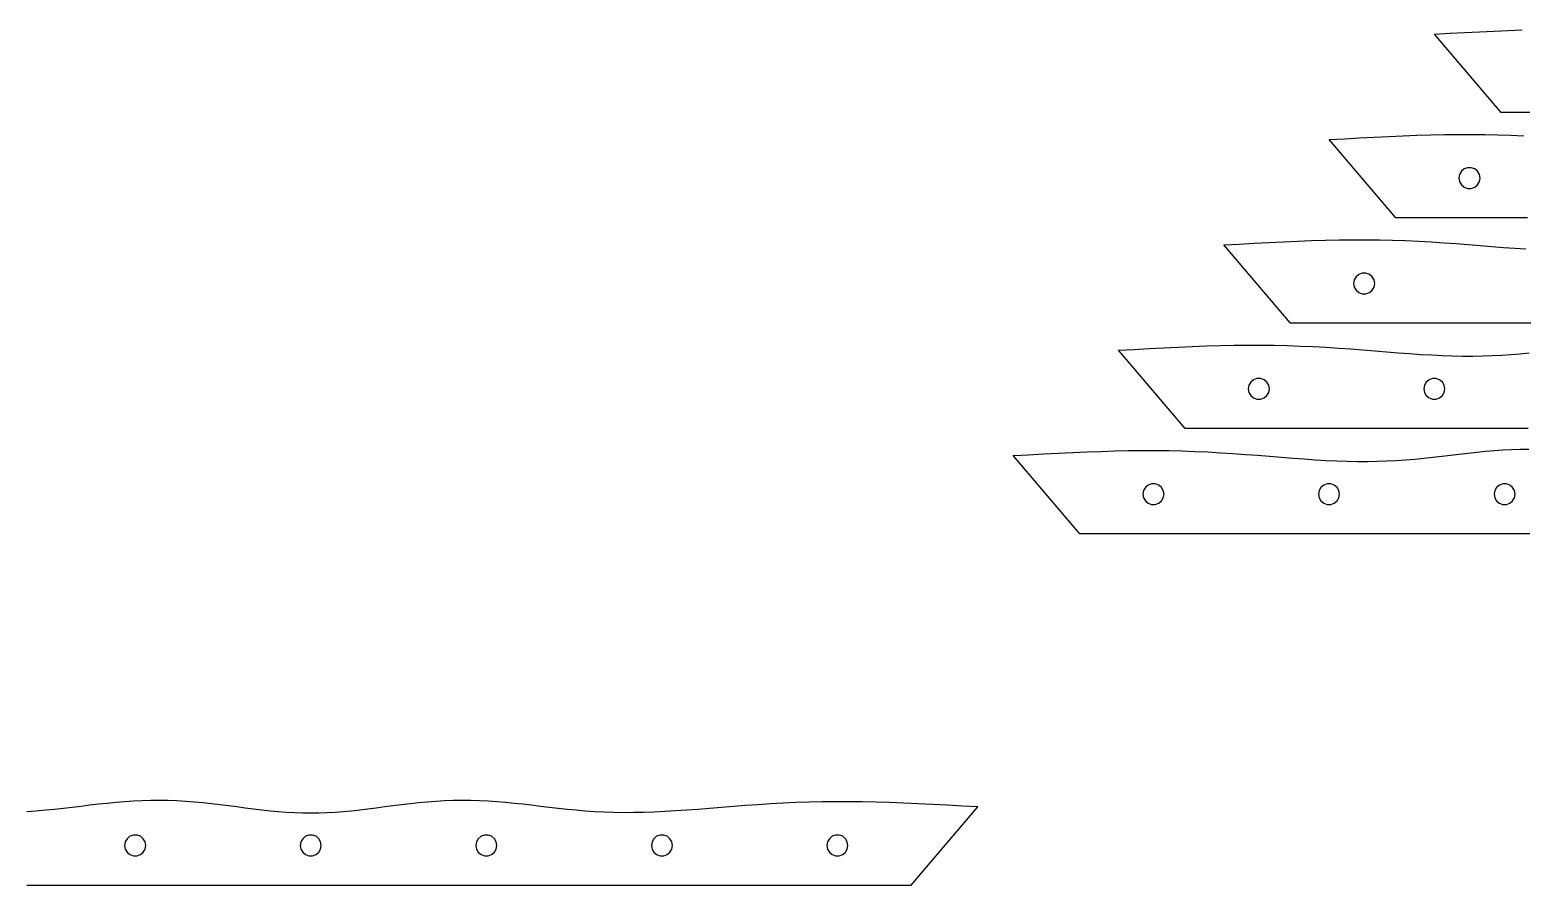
# Model space of a CAD drawing. Header units: metres. Extents: x 28 to 1492, y 12 to 1398.
# Drawn here: x 530 to 955, y 1063.7 to 1307.2 of the extents above; entities that cross this region are included whole.
import ezdxf

# ---------------------------------------------------------------- set-up
doc = ezdxf.new("R2010")
doc.units = ezdxf.units.M

msp = doc.modelspace()

# ---------------------------------------------------------------- linework, layer by layer
for points in [[(930, 1306), (934.39, 1306.22), (938.67, 1306.45), (942.87, 1306.67), (946.99, 1306.87), (951.05, 1307.05), (955.05, 1307.2)], [(957.2, 1283.7), (953.15, 1283.69), (949, 1283.7), (930, 1306)], [(900, 1276), (904.39, 1276.22), (908.67, 1276.45), (912.87, 1276.67), (916.99, 1276.87), (921.05, 1277.05), (925.05, 1277.2), (928.99, 1277.32), (932.89, 1277.41), (936.75, 1277.45), (940.57, 1277.45), (944.35, 1277.4), (948.09, 1277.31), (951.8, 1277.18), (955.46, 1277.02)], [(956.56, 1253.7), (953.15, 1253.69), (949.67, 1253.69), (946.12, 1253.69), (942.5, 1253.7), (938.8, 1253.69), (935.02, 1253.69), (931.15, 1253.7), (927.2, 1253.7), (923.15, 1253.69), (919, 1253.7), (900, 1276)], [(943, 1265), (942.81, 1266.02), (942.29, 1266.92), (941.5, 1267.59), (940.52, 1267.95), (939.48, 1267.95), (938.51, 1267.59), (937.71, 1266.92), (937.19, 1266.02), (937, 1265), (937.19, 1263.98), (937.71, 1263.08), (938.5, 1262.41), (939.48, 1262.05), (940.52, 1262.05), (941.5, 1262.41), (942.29, 1263.08), (942.81, 1263.98), (943, 1265)], [(870, 1246), (874.39, 1246.22), (878.67, 1246.45), (882.87, 1246.67), (886.99, 1246.87), (891.05, 1247.05), (895.05, 1247.2), (898.99, 1247.32), (902.89, 1247.41), (906.75, 1247.45), (910.57, 1247.45), (914.35, 1247.4), (918.09, 1247.31), (921.8, 1247.18), (925.46, 1247.02), (929.08, 1246.82), (932.65, 1246.59), (936.17, 1246.34), (939.64, 1246.07), (943.05, 1245.8), (946.41, 1245.53), (949.7, 1245.27), (952.93, 1245.03), (956.09, 1244.81)], [(957.51, 1223.69), (954.64, 1223.7), (951.72, 1223.7), (948.76, 1223.69), (945.75, 1223.7), (942.69, 1223.69), (939.57, 1223.69), (936.41, 1223.7), (933.18, 1223.69), (929.9, 1223.7), (926.56, 1223.7), (923.15, 1223.69), (919.67, 1223.69), (916.12, 1223.69), (912.5, 1223.7), (908.8, 1223.69), (905.02, 1223.69), (901.15, 1223.7), (897.2, 1223.7), (893.15, 1223.69), (889, 1223.7), (870, 1246)], [(913, 1235), (912.81, 1236.02), (912.29, 1236.92), (911.5, 1237.59), (910.52, 1237.95), (909.48, 1237.95), (908.51, 1237.59), (907.71, 1236.92), (907.19, 1236.02), (907, 1235), (907.19, 1233.98), (907.71, 1233.08), (908.5, 1232.41), (909.48, 1232.05), (910.52, 1232.05), (911.5, 1232.41), (912.29, 1233.08), (912.81, 1233.98), (913, 1235)], [(840, 1216), (844.39, 1216.22), (848.67, 1216.45), (852.87, 1216.67), (856.99, 1216.87), (861.05, 1217.05), (865.05, 1217.2), (868.99, 1217.32), (872.89, 1217.41), (876.75, 1217.45), (880.57, 1217.45), (884.35, 1217.4), (888.09, 1217.31), (891.8, 1217.18), (895.46, 1217.02), (899.08, 1216.82), (902.65, 1216.59), (906.17, 1216.34), (909.64, 1216.07), (913.05, 1215.8), (916.41, 1215.53), (919.7, 1215.27), (922.93, 1215.03), (926.09, 1214.81), (929.19, 1214.63), (932.23, 1214.49), (935.2, 1214.38), (938.1, 1214.33), (940.95, 1214.32), (943.74, 1214.37), (946.48, 1214.46), (949.17, 1214.6), (951.82, 1214.78), (954.43, 1215), (957.01, 1215.25)], [(956.7, 1193.69), (954.21, 1193.69), (951.68, 1193.69), (949.13, 1193.7), (946.54, 1193.69), (943.93, 1193.7), (941.28, 1193.69), (938.6, 1193.69), (935.89, 1193.7), (933.13, 1193.69), (930.34, 1193.7), (927.51, 1193.69), (924.64, 1193.7), (921.72, 1193.7), (918.76, 1193.69), (915.75, 1193.7), (912.69, 1193.69), (909.57, 1193.69), (906.41, 1193.7), (903.18, 1193.69), (899.9, 1193.7), (896.56, 1193.7), (893.15, 1193.69), (889.67, 1193.69), (886.12, 1193.69), (882.5, 1193.7), (878.8, 1193.69), (875.02, 1193.69), (871.15, 1193.7), (867.2, 1193.7), (863.15, 1193.69), (859, 1193.7), (840, 1216)], [(883, 1205), (882.81, 1206.02), (882.29, 1206.92), (881.5, 1207.59), (880.52, 1207.95), (879.48, 1207.95), (878.51, 1207.59), (877.71, 1206.92), (877.19, 1206.02), (877, 1205), (877.19, 1203.98), (877.71, 1203.08), (878.5, 1202.41), (879.48, 1202.05), (880.52, 1202.05), (881.5, 1202.41), (882.29, 1203.08), (882.81, 1203.98), (883, 1205)], [(933, 1205), (932.81, 1206.02), (932.29, 1206.92), (931.5, 1207.59), (930.52, 1207.95), (929.48, 1207.95), (928.51, 1207.59), (927.71, 1206.92), (927.19, 1206.02), (927, 1205), (927.19, 1203.98), (927.71, 1203.08), (928.5, 1202.41), (929.48, 1202.05), (930.52, 1202.05), (931.5, 1202.41), (932.29, 1203.08), (932.81, 1203.98), (933, 1205)], [(810, 1186), (814.39, 1186.22), (818.67, 1186.45), (822.87, 1186.67), (826.99, 1186.87), (831.05, 1187.05), (835.05, 1187.2), (838.99, 1187.32), (842.89, 1187.41), (846.75, 1187.45), (850.57, 1187.45), (854.35, 1187.4), (858.09, 1187.31), (861.8, 1187.18), (865.46, 1187.02), (869.08, 1186.82), (872.65, 1186.59), (876.17, 1186.34), (879.64, 1186.07), (883.05, 1185.8), (886.41, 1185.53), (889.7, 1185.27), (892.93, 1185.03), (896.09, 1184.81), (899.19, 1184.63), (902.23, 1184.49), (905.2, 1184.38), (908.1, 1184.33), (910.95, 1184.32), (913.74, 1184.37), (916.48, 1184.46), (919.17, 1184.6), (921.82, 1184.78), (924.43, 1185), (927.01, 1185.25), (929.56, 1185.53), (932.08, 1185.82), (934.6, 1186.12), (937.09, 1186.42), (939.58, 1186.71), (942.06, 1186.98), (944.54, 1187.23), (947.02, 1187.43), (949.49, 1187.6), (951.97, 1187.72), (954.45, 1187.79), (956.92, 1187.81)], [(957.17, 1163.7), (954.93, 1163.69), (952.68, 1163.7), (950.42, 1163.7), (948.13, 1163.69), (945.83, 1163.69), (943.51, 1163.69), (941.18, 1163.7), (938.82, 1163.69), (936.44, 1163.69), (934.04, 1163.69), (931.62, 1163.69), (929.17, 1163.69), (926.7, 1163.69), (924.21, 1163.69), (921.68, 1163.69), (919.13, 1163.7), (916.54, 1163.69), (913.93, 1163.7), (911.28, 1163.69), (908.6, 1163.69), (905.89, 1163.7), (903.13, 1163.69), (900.34, 1163.7), (897.51, 1163.69), (894.64, 1163.7), (891.72, 1163.7), (888.76, 1163.69), (885.75, 1163.7), (882.69, 1163.69), (879.57, 1163.69), (876.41, 1163.7), (873.18, 1163.69), (869.9, 1163.7), (866.56, 1163.7), (863.15, 1163.69), (859.67, 1163.69), (856.12, 1163.69), (852.5, 1163.7), (848.8, 1163.69), (845.02, 1163.69), (841.15, 1163.7), (837.2, 1163.7), (833.15, 1163.69), (829, 1163.7), (810, 1186)], [(853, 1175), (852.81, 1176.02), (852.29, 1176.92), (851.5, 1177.59), (850.52, 1177.95), (849.48, 1177.95), (848.51, 1177.59), (847.71, 1176.92), (847.19, 1176.02), (847, 1175), (847.19, 1173.98), (847.71, 1173.08), (848.5, 1172.41), (849.48, 1172.05), (850.52, 1172.05), (851.5, 1172.41), (852.29, 1173.08), (852.81, 1173.98), (853, 1175)], [(903, 1175), (902.81, 1176.02), (902.29, 1176.92), (901.5, 1177.59), (900.52, 1177.95), (899.48, 1177.95), (898.51, 1177.59), (897.71, 1176.92), (897.19, 1176.02), (897, 1175), (897.19, 1173.98), (897.71, 1173.08), (898.5, 1172.41), (899.48, 1172.05), (900.52, 1172.05), (901.5, 1172.41), (902.29, 1173.08), (902.81, 1173.98), (903, 1175)], [(953, 1175), (952.81, 1176.02), (952.29, 1176.92), (951.5, 1177.59), (950.52, 1177.95), (949.48, 1177.95), (948.51, 1177.59), (947.71, 1176.92), (947.19, 1176.02), (947, 1175), (947.19, 1173.98), (947.71, 1173.08), (948.5, 1172.41), (949.48, 1172.05), (950.52, 1172.05), (951.5, 1172.41), (952.29, 1173.08), (952.81, 1173.98), (953, 1175)], [(529.13, 1063.69), (531.68, 1063.69), (534.21, 1063.69), (536.7, 1063.69), (539.17, 1063.69), (541.62, 1063.69), (544.04, 1063.69), (546.44, 1063.7), (548.82, 1063.69), (551.18, 1063.69), (553.51, 1063.69), (555.83, 1063.7), (558.13, 1063.69), (560.42, 1063.7), (562.68, 1063.69), (564.93, 1063.69), (567.17, 1063.69), (569.4, 1063.69), (571.61, 1063.7), (573.8, 1063.69), (575.99, 1063.69), (578.17, 1063.69), (580.33, 1063.7), (582.49, 1063.69), (584.64, 1063.69), (586.78, 1063.69), (588.91, 1063.7), (591.04, 1063.7), (593.16, 1063.69), (595.28, 1063.69), (597.39, 1063.69), (599.5, 1063.7), (601.6, 1063.7), (603.71, 1063.69), (605.81, 1063.69), (607.91, 1063.69), (610, 1063.7), (612.09, 1063.69), (614.19, 1063.69), (616.29, 1063.7), (618.4, 1063.7), (620.5, 1063.7), (622.61, 1063.69), (624.72, 1063.69), (626.84, 1063.69), (628.96, 1063.7), (631.09, 1063.7), (633.22, 1063.69), (635.36, 1063.69), (637.51, 1063.69), (639.67, 1063.69), (641.83, 1063.69), (644.01, 1063.7), (646.2, 1063.69), (648.39, 1063.69), (650.6, 1063.69), (652.83, 1063.7), (655.07, 1063.69), (657.32, 1063.7), (659.58, 1063.7), (661.87, 1063.69), (664.17, 1063.69), (666.49, 1063.69), (668.82, 1063.7), (671.18, 1063.69), (673.56, 1063.69), (675.96, 1063.69), (678.38, 1063.69), (680.83, 1063.69), (683.3, 1063.69), (685.79, 1063.69), (688.32, 1063.69), (690.87, 1063.7), (693.46, 1063.69), (696.07, 1063.7), (698.72, 1063.69), (701.4, 1063.69), (704.11, 1063.7), (706.87, 1063.69), (709.66, 1063.7), (712.49, 1063.69), (715.36, 1063.7), (718.28, 1063.7), (721.24, 1063.69), (724.25, 1063.7), (727.31, 1063.69), (730.43, 1063.69), (733.59, 1063.7), (736.82, 1063.69), (740.1, 1063.7), (743.44, 1063.7), (746.85, 1063.69), (750.33, 1063.69), (753.88, 1063.69), (757.5, 1063.7), (761.2, 1063.69), (764.98, 1063.69), (768.85, 1063.7), (772.8, 1063.7), (776.85, 1063.69), (781, 1063.7), (800, 1086)], [(800, 1086), (795.61, 1086.22), (791.33, 1086.45), (787.13, 1086.67), (783.01, 1086.87), (778.95, 1087.05), (774.95, 1087.2), (771.01, 1087.32), (767.11, 1087.41), (763.25, 1087.45), (759.43, 1087.45), (755.65, 1087.4), (751.91, 1087.31), (748.2, 1087.18), (744.54, 1087.02), (740.92, 1086.82), (737.35, 1086.59), (733.83, 1086.34), (730.36, 1086.07), (726.95, 1085.8), (723.59, 1085.53), (720.3, 1085.27), (717.07, 1085.03), (713.91, 1084.81), (710.81, 1084.63), (707.77, 1084.49), (704.8, 1084.38), (701.9, 1084.33), (699.05, 1084.32), (696.26, 1084.37), (693.52, 1084.46), (690.83, 1084.6), (688.18, 1084.78), (685.57, 1085), (682.99, 1085.25), (680.44, 1085.53), (677.92, 1085.82), (675.4, 1086.12), (672.91, 1086.42), (670.42, 1086.71), (667.94, 1086.98), (665.46, 1087.23), (662.98, 1087.43), (660.51, 1087.6), (658.03, 1087.72), (655.55, 1087.79), (653.08, 1087.81), (650.6, 1087.77), (648.13, 1087.68), (645.66, 1087.54), (643.2, 1087.35), (640.75, 1087.12), (638.31, 1086.86), (635.88, 1086.57), (633.46, 1086.27), (631.06, 1085.95), (628.67, 1085.63), (626.3, 1085.33), (623.94, 1085.04), (621.59, 1084.78), (619.26, 1084.56), (616.93, 1084.38), (614.62, 1084.24), (612.3, 1084.16), (610, 1084.14), (607.7, 1084.16), (605.38, 1084.24), (603.07, 1084.38), (600.74, 1084.56), (598.41, 1084.78), (596.06, 1085.04), (593.7, 1085.33), (591.33, 1085.63), (588.94, 1085.95), (586.54, 1086.27), (584.12, 1086.57), (581.69, 1086.86), (579.25, 1087.12), (576.8, 1087.35), (574.34, 1087.54), (571.87, 1087.68), (569.4, 1087.77), (566.92, 1087.81), (564.45, 1087.79), (561.97, 1087.72), (559.49, 1087.6), (557.02, 1087.43), (554.54, 1087.23), (552.06, 1086.98), (549.58, 1086.71), (547.09, 1086.42), (544.6, 1086.12), (542.08, 1085.82), (539.56, 1085.53), (537.01, 1085.25), (534.43, 1085), (531.82, 1084.78), (529.17, 1084.6)], [(563, 1075), (562.81, 1076.02), (562.29, 1076.92), (561.5, 1077.59), (560.52, 1077.95), (559.48, 1077.95), (558.51, 1077.59), (557.71, 1076.92), (557.19, 1076.02), (557, 1075), (557.19, 1073.98), (557.71, 1073.08), (558.5, 1072.41), (559.48, 1072.05), (560.52, 1072.05), (561.5, 1072.41), (562.29, 1073.08), (562.81, 1073.98), (563, 1075)], [(613, 1075), (612.81, 1076.02), (612.29, 1076.92), (611.5, 1077.59), (610.52, 1077.95), (609.48, 1077.95), (608.51, 1077.59), (607.71, 1076.92), (607.19, 1076.02), (607, 1075), (607.19, 1073.98), (607.71, 1073.08), (608.5, 1072.41), (609.48, 1072.05), (610.52, 1072.05), (611.5, 1072.41), (612.29, 1073.08), (612.81, 1073.98), (613, 1075)], [(663, 1075), (662.81, 1076.02), (662.29, 1076.92), (661.5, 1077.59), (660.52, 1077.95), (659.48, 1077.95), (658.51, 1077.59), (657.71, 1076.92), (657.19, 1076.02), (657, 1075), (657.19, 1073.98), (657.71, 1073.08), (658.5, 1072.41), (659.48, 1072.05), (660.52, 1072.05), (661.5, 1072.41), (662.29, 1073.08), (662.81, 1073.98), (663, 1075)], [(713, 1075), (712.81, 1076.02), (712.29, 1076.92), (711.5, 1077.59), (710.52, 1077.95), (709.48, 1077.95), (708.51, 1077.59), (707.71, 1076.92), (707.19, 1076.02), (707, 1075), (707.19, 1073.98), (707.71, 1073.08), (708.5, 1072.41), (709.48, 1072.05), (710.52, 1072.05), (711.5, 1072.41), (712.29, 1073.08), (712.81, 1073.98), (713, 1075)], [(763, 1075), (762.81, 1076.02), (762.29, 1076.92), (761.5, 1077.59), (760.52, 1077.95), (759.48, 1077.95), (758.51, 1077.59), (757.71, 1076.92), (757.19, 1076.02), (757, 1075), (757.19, 1073.98), (757.71, 1073.08), (758.5, 1072.41), (759.48, 1072.05), (760.52, 1072.05), (761.5, 1072.41), (762.29, 1073.08), (762.81, 1073.98), (763, 1075)]]:
    msp.add_lwpolyline(points)

doc.saveas('drawing.dxf')
